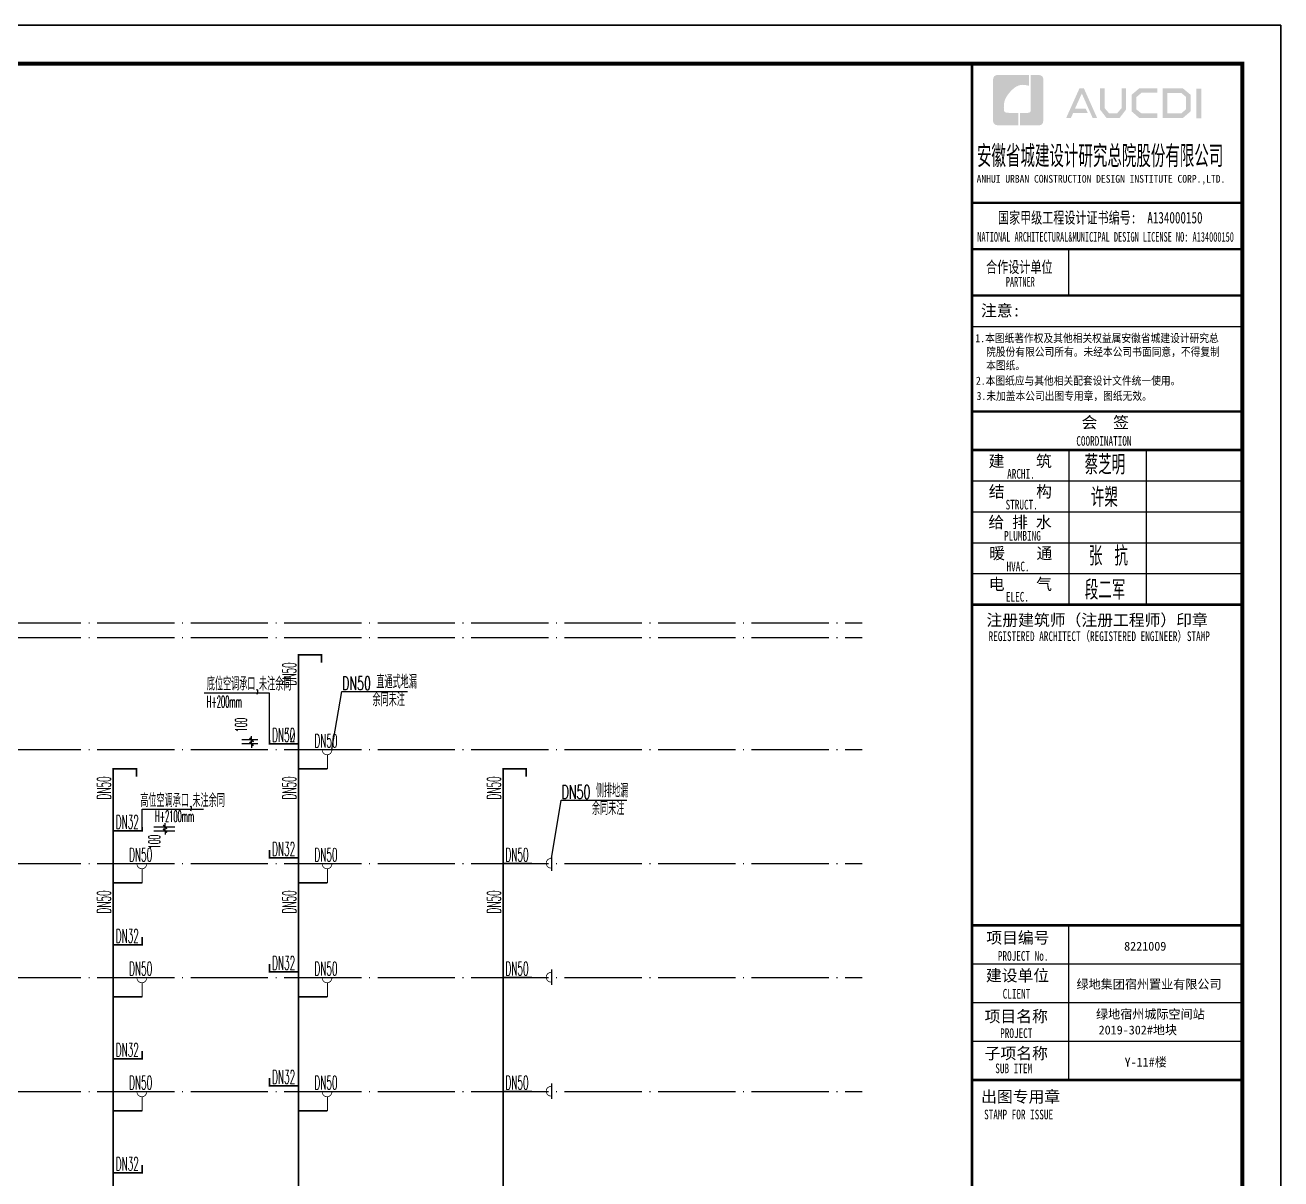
# Model space of a CAD drawing. Extents: x 27938 to 1507990, y 110129 to 923079.
# Drawn here: x 1283052 to 1315558, y 673826 to 703686 of the extents above; entities that cross this region are included whole.
import ezdxf

# ---------------------------------------------------------------- set-up
doc = ezdxf.new("R2010")
doc.units = 0
doc.header["$LTSCALE"] = 1000
doc.header["$MEASUREMENT"] = 0
doc.linetypes.add('DOTE', pattern=[2.42, 2, -0.2, 0.02, -0.2])
for name, color, linetype in [('DIM_凝结', 150, 'Continuous'), ('DIM_管井排水', 5, 'Continuous'), ('EQUIP_污水', 7, 'Continuous'), ('PIPE-凝结', 150, 'N'), ('TWT', 7, 'Continuous'), ('TWT_LEAD', 3, 'Continuous'), ('TWT_TITLE', 7, 'Continuous'), ('图框', 140, 'Continuous'), ('图签文字', 147, 'Continuous')]:
    doc.layers.add(name, color=color, linetype=linetype)
doc.layers.add('图签', color=147, linetype='Continuous', lineweight=18)
doc.styles.add('_TCH_DIM', font='SIMPLEX.shx', dxfattribs={"width": 0.7, "bigfont": 'GBCBIG.shx'})
doc.styles.add('_TCH_DIM_T3', font='SIMPLEX.shx', dxfattribs={"width": 0.494118, "bigfont": 'GBCBIG.shx'})
doc.styles.add('_TWT_SERIAL', font='SIMPLEX', dxfattribs={"width": 0.8, "height": 3.5, "bigfont": 'HZTXT'})
doc.styles.add('HT', font='simhei.ttf')
doc.styles.add('HZ', font='txt', dxfattribs={"bigfont": 'hztxt'})
doc.styles.get("Standard").update_dxf_attribs({"font": 'gbenor.shx', "bigfont": 'gbcbig.shx'})
doc.styles.add('宋体', font='', dxfattribs={"height": 50})
doc.styles.add('建筑图签-1', font='simhei.ttf', dxfattribs={"width": 0.7})
doc.styles.add('建筑图签-2', font='TXT.shx', dxfattribs={"width": 0.5, "bigfont": 'HZTXT.shx'})
doc.styles.get('宋体').set_extended_font_data('SimSun')
doc.linetypes.add('N', pattern='A,3,-0.2,["N",Standard,S=0.25,R=0,X=-0.1,Y=-0.115],-0.2', length=3.4)
doc.dimstyles.new('_TWT_ARCH&&100', dxfattribs={"dimtxt": 297.5, "dimasz": 100, "dimexe": 250, "dimexo": 300, "dimgap": 126.25, "dimtad": 1, "dimdec": 0, "dimzin": 0, "dimdsep": 46, "dimtxsty": '_TCH_DIM_T3', "dimblk": 'ARCHTICK', "dimcen": 0.09, "dimclrt": 7, "dimazin": 2, "dimtfac": 1, "dimtdec": 0, "dimtix": 1, "dimtmove": 2, "dimatfit": 3, "dimfxl": 1, "dimtolj": 1, "dimtzin": 0, "dimarcsym": 0})

# ---------------------------------------------------------------- blocks, each defined once
blk = doc.blocks.new('院标1')
h = blk.add_hatch(color=150)
h.dxf.hatch_style = 1
h.set_gradient(color1=(33, 113, 253), color2=(33, 113, 253), tint=1, name='INVCURVED')
edge = h.paths.add_edge_path()
edge.add_spline(control_points=[(116373, 648379), (116379, 648379), (116382, 648379), (116391, 648379), (116391, 648379), (116391, 648379), (116616, 648379), (116616, 648379), (116616, 648379), (116616, 648379), (116616, 648054), (116616, 648054), (116616, 648054), (116616, 648054), (116108, 648054), (116108, 648054), (116108, 648054), (116028, 648054), (115963, 648111), (115963, 648199), (115963, 648199), (115963, 648199), (115963, 649215), (115963, 649215), (115963, 649215), (115963, 649295), (116018, 649360), (116108, 649360), (116108, 649360), (116108, 649360), (116897, 649360), (116897, 649360), (116897, 649360), (116897, 649360), (116897, 649080), (116897, 649080), (116897, 649080), (116897, 649080), (116566, 649140), (116356, 648859), (116356, 648859), (116245, 648719), (116240, 648545), (116247, 648466), (116247, 648466), (116254, 648386), (116247, 648466), (116247, 648466), (116247, 648466), (116247, 648466), (116258, 648374), (116373, 648379)], knot_values=[0, 0, 0, 0, 0.071429, 0.071429, 0.071429, 0.107143, 0.142857, 0.142857, 0.142857, 0.178571, 0.214286, 0.214286, 0.214286, 0.25, 0.285714, 0.285714, 0.285714, 0.321429, 0.357143, 0.357143, 0.357143, 0.392857, 0.428571, 0.428571, 0.428571, 0.464286, 0.5, 0.5, 0.5, 0.535714, 0.571429, 0.571429, 0.571429, 0.607143, 0.642857, 0.642857, 0.642857, 0.678571, 0.714286, 0.714286, 0.714286, 0.75, 0.785714, 0.785714, 0.785714, 0.821429, 0.857143, 0.857143, 0.857143, 0.928571, 1, 1, 1, 1], degree=3, periodic=0)
h = blk.add_hatch(color=150)
h.dxf.hatch_style = 1
h.set_gradient(color1=(33, 113, 253), color2=(33, 113, 253), tint=1, name='INVCURVED')
edge = h.paths.add_edge_path()
edge.add_spline(control_points=[(117268, 649215), (117268, 649215), (117268, 648199), (117268, 648199), (117268, 648199), (117268, 648114), (117212, 648054), (117123, 648054), (117123, 648054), (117123, 648054), (116663, 648054), (116663, 648054), (116663, 648054), (116663, 648054), (116663, 648379), (116663, 648379), (116663, 648379), (116663, 648379), (116865, 648379), (116865, 648379), (116865, 648379), (116907, 648379), (116941, 648413), (116941, 648455), (116941, 648455), (116941, 648455), (116941, 649360), (116941, 649360), (116941, 649360), (116941, 649360), (117123, 649360), (117123, 649360), (117123, 649360), (117204, 649360), (117268, 649306), (117268, 649215)], knot_values=[0, 0, 0, 0, 0.1, 0.1, 0.1, 0.15, 0.2, 0.2, 0.2, 0.25, 0.3, 0.3, 0.3, 0.35, 0.4, 0.4, 0.4, 0.45, 0.5, 0.5, 0.5, 0.55, 0.6, 0.6, 0.6, 0.65, 0.7, 0.7, 0.7, 0.75, 0.8, 0.8, 0.8, 0.9, 1, 1, 1, 1], degree=3, periodic=0)
blk = doc.blocks.new('$ATTACHMENT$00000066')
blk.add_line((-212, 500), (188, 500))
at = {"const_width": 20}
blk.add_lwpolyline([(-134, 500, 1.067664), (116, 500)], format="xyb", dxfattribs=at)
at = {"const_width": 30}
blk.add_lwpolyline([(0, 367), (0, 0)], dxfattribs=at)
at = {"style": 'HZ', "width": 0.7, "flags": 1}
for tag in ['UNIT', 'WHAT', 'SPEC']:
    blk.add_attdef(tag, (0, 0), '', height=0.001, dxfattribs=at)
blk = doc.blocks.new('_ArchTick')
at = {"color": 0, "linetype": 'ByBlock', "const_width": 0.4}
blk.add_lwpolyline([(-0.5, -0.5), (0.5, 0.5)], dxfattribs=at)
blk = doc.blocks.new('*D195')
at = {"layer": 'Defpoints', "color": 0}
for p in [(1286082.024, 682935.856), (1286082.024, 682835.856), (1286673.71, 682935.856)]:
    blk.add_point(p, dxfattribs=at)
at = {"layer": 'DIM_凝结', "color": 0, "lineweight": -2}
for p, q in [((1286673.71, 682935.856), (1286673.71, 683035.856)), ((1286382.024, 682935.856), (1286923.71, 682935.856)), ((1286382.024, 682835.856), (1286923.71, 682835.856)), ((1286673.71, 682835.856), (1286673.71, 682935.856)), ((1286673.71, 682835.856), (1286673.71, 682735.856))]:
    blk.add_line(p, q, dxfattribs=at)
at = {"layer": 'DIM_凝结', "color": 0, "lineweight": -2, "xscale": 100, "yscale": 100, "zscale": 100}
for p, rotation in [((1286673.71, 682935.856), 270), ((1286673.71, 682835.856), 90)]:
    blk.add_blockref('_ArchTick', p, dxfattribs=dict(at, rotation=rotation))
at = {"layer": 'DIM_凝结', "color": 7, "insert": (1286398.71, 682546.856), "char_height": 297.5, "attachment_point": 5, "rotation": 90, "style": '_TCH_DIM_T3'}
blk.add_mtext('\\A1;100', dxfattribs=at)
blk = doc.blocks.new('*D196')
at = {"layer": 'Defpoints', "color": 0}
for p in [(1288913.818, 685185.856), (1289377.101, 685185.856), (1289377.101, 685085.856)]:
    blk.add_point(p, dxfattribs=at)
at = {"layer": 'DIM_凝结', "color": 0, "lineweight": -2}
for p, q in [((1288913.818, 685185.856), (1288913.818, 685285.856)), ((1289077.101, 685185.856), (1288663.818, 685185.856)), ((1289077.101, 685085.856), (1288663.818, 685085.856)), ((1288913.818, 685085.856), (1288913.818, 685185.856)), ((1288913.818, 685085.856), (1288913.818, 684985.856))]:
    blk.add_line(p, q, dxfattribs=at)
at = {"layer": 'DIM_凝结', "color": 0, "lineweight": -2, "xscale": 100, "yscale": 100, "zscale": 100}
for p, rotation in [((1288913.818, 685185.856), 270), ((1288913.818, 685085.856), 90)]:
    blk.add_blockref('_ArchTick', p, dxfattribs=dict(at, rotation=rotation))
at = {"layer": 'DIM_凝结', "color": 7, "insert": (1288638.818, 685574.856), "char_height": 297.5, "attachment_point": 5, "rotation": 90, "style": '_TCH_DIM_T3'}
blk.add_mtext('\\A1;100', dxfattribs=at)

msp = doc.modelspace()

# ---------------------------------------------------------------- hatches: boundary and pattern name
at = {"layer": 'PIPE-凝结'}
for points in [[(1290127.1, 687385.9), (1290127.1, 687408.4), (1290104.6, 687408.4)], [(1290127.1, 687385.9), (1290104.6, 687385.9), (1290104.6, 687408.4)], [(1290127.1, 687385.9), (1290104.6, 687385.9), (1290104.6, 687408.4)], [(1290127.1, 687385.9), (1290127.1, 687408.4), (1290104.6, 687408.4)], [(1290727.1, 687385.9), (1290727.1, 687408.4), (1290749.6, 687408.4)], [(1290727.1, 687385.9), (1290749.6, 687385.9), (1290749.6, 687408.4)], [(1290727.1, 687385.9), (1290749.6, 687385.9), (1290749.6, 687408.4)], [(1290727.1, 687385.9), (1290727.1, 687408.4), (1290749.6, 687408.4)], [(1289377.1, 685085.9), (1289377.1, 685063.4), (1289354.6, 685063.4)], [(1289377.1, 685085.9), (1289354.6, 685085.9), (1289354.6, 685063.4)], [(1289377.1, 685085.9), (1289377.1, 685063.4), (1289354.6, 685063.4)], [(1289377.1, 685085.9), (1289354.6, 685085.9), (1289354.6, 685063.4)], [(1289377.1, 685085.9), (1289377.1, 685063.4), (1289354.6, 685063.4)], [(1289377.1, 685085.9), (1289354.6, 685085.9), (1289354.6, 685063.4)], [(1285332, 684435.9), (1285332, 684458.4), (1285309.5, 684458.4)], [(1285332, 684435.9), (1285309.5, 684435.9), (1285309.5, 684458.4)], [(1285332, 684435.9), (1285309.5, 684435.9), (1285309.5, 684458.4)], [(1285332, 684435.9), (1285332, 684458.4), (1285309.5, 684458.4)], [(1285932, 684435.9), (1285932, 684458.4), (1285954.5, 684458.4)], [(1285932, 684435.9), (1285954.5, 684435.9), (1285954.5, 684458.4)], [(1285932, 684435.9), (1285954.5, 684435.9), (1285954.5, 684458.4)], [(1285932, 684435.9), (1285932, 684458.4), (1285954.5, 684458.4)], [(1295424.4, 684435.9), (1295424.4, 684458.4), (1295401.9, 684458.4)], [(1295424.4, 684435.9), (1295401.9, 684435.9), (1295401.9, 684458.4)], [(1295424.4, 684435.9), (1295401.9, 684435.9), (1295401.9, 684458.4)], [(1295424.4, 684435.9), (1295424.4, 684458.4), (1295401.9, 684458.4)], [(1296024.4, 684435.9), (1296024.4, 684458.4), (1296046.9, 684458.4)], [(1296024.4, 684435.9), (1296046.9, 684435.9), (1296046.9, 684458.4)], [(1296024.4, 684435.9), (1296046.9, 684435.9), (1296046.9, 684458.4)], [(1296024.4, 684435.9), (1296024.4, 684458.4), (1296046.9, 684458.4)], [(1286082, 682835.9), (1286082, 682813.4), (1286104.5, 682813.4)], [(1286082, 682835.9), (1286104.5, 682835.9), (1286104.5, 682813.4)], [(1286082, 682835.9), (1286082, 682813.4), (1286104.5, 682813.4)], [(1286082, 682835.9), (1286104.5, 682835.9), (1286104.5, 682813.4)], [(1289377.1, 682135.9), (1289377.1, 682113.4), (1289354.6, 682113.4)], [(1289377.1, 682135.9), (1289354.6, 682135.9), (1289354.6, 682113.4)], [(1289377.1, 682135.9), (1289377.1, 682113.4), (1289354.6, 682113.4)], [(1289377.1, 682135.9), (1289354.6, 682135.9), (1289354.6, 682113.4)], [(1286082, 679885.9), (1286082, 679863.4), (1286104.5, 679863.4)], [(1286082, 679885.9), (1286104.5, 679885.9), (1286104.5, 679863.4)], [(1286082, 679885.9), (1286082, 679863.4), (1286104.5, 679863.4)], [(1286082, 679885.9), (1286104.5, 679885.9), (1286104.5, 679863.4)], [(1289377.1, 679185.9), (1289377.1, 679163.4), (1289354.6, 679163.4)], [(1289377.1, 679185.9), (1289354.6, 679185.9), (1289354.6, 679163.4)], [(1289377.1, 679185.9), (1289377.1, 679163.4), (1289354.6, 679163.4)], [(1289377.1, 679185.9), (1289354.6, 679185.9), (1289354.6, 679163.4)], [(1286082, 676935.9), (1286082, 676913.4), (1286104.5, 676913.4)], [(1286082, 676935.9), (1286104.5, 676935.9), (1286104.5, 676913.4)], [(1286082, 676935.9), (1286082, 676913.4), (1286104.5, 676913.4)], [(1286082, 676935.9), (1286104.5, 676935.9), (1286104.5, 676913.4)], [(1289377.1, 676235.9), (1289377.1, 676213.4), (1289354.6, 676213.4)], [(1289377.1, 676235.9), (1289354.6, 676235.9), (1289354.6, 676213.4)], [(1289377.1, 676235.9), (1289377.1, 676213.4), (1289354.6, 676213.4)], [(1289377.1, 676235.9), (1289354.6, 676235.9), (1289354.6, 676213.4)], [(1286082, 673985.9), (1286082, 673963.4), (1286104.5, 673963.4)], [(1286082, 673985.9), (1286104.5, 673985.9), (1286104.5, 673963.4)], [(1286082, 673985.9), (1286082, 673963.4), (1286104.5, 673963.4)], [(1286082, 673985.9), (1286104.5, 673985.9), (1286104.5, 673963.4)]]:
    msp.add_hatch(color=256, dxfattribs=at).paths.add_polyline_path(points)
at = {"layer": '图框'}
h = msp.add_hatch(color=256, dxfattribs=at)
h.paths.add_polyline_path([(1313371.3, 702044.4), (1313496.9, 702044.4), (1313496.9, 701274.1), (1313371.3, 701274.1)])
h.paths.add_polyline_path([(1312618.6, 701927.7), (1312618.6, 701401.7), (1312979.1, 701401.7), (1313103.3, 701508.4), (1313103.3, 701827), (1312982.9, 701927.7)], flags=16)
h.paths.add_polyline_path([(1312500.5, 702045.8), (1312500.5, 701283.7), (1313022.9, 701283.7), (1313221.4, 701454.2), (1313221.4, 701882.2), (1313025.7, 702045.8)])
h.paths.add_polyline_path([(1312357.6, 702049.5), (1312357.6, 701934.2), (1311950.5, 701934.2), (1311817.7, 701823.2), (1311817.7, 701503.4), (1311950.5, 701401.2), (1312359.8, 701401.2), (1312359.8, 701279.3), (1311896.1, 701279.3), (1311693.6, 701453.4), (1311693.6, 701882), (1311891.7, 702049.5)])
h.paths.add_polyline_path([(1310874.7, 702047.7), (1310995.3, 702047.7), (1310995.3, 701537), (1311109.3, 701405.5), (1311319.9, 701405.5), (1311433.9, 701537), (1311433.9, 702047.7), (1311548, 702047.7), (1311548, 701499.8), (1311383.5, 701282.8), (1311045.7, 701282.8), (1310874.7, 701502)])
h.paths.add_polyline_path([(1310342.9, 702046.3), (1310459.8, 702046.3), (1310801.8, 701282), (1310686.1, 701282), (1310404.7, 701916.1), (1310229.6, 701527.9), (1310501.1, 701527.9), (1310561.7, 701412.7), (1310180.7, 701412.7), (1310122.1, 701279.9), (1309999, 701279.9)])

# ---------------------------------------------------------------- linework, layer by layer
at = {"layer": 'DIM_凝结'}
for p, q in [((1289377.1, 686394.9), (1287685.1, 686394.9)), ((1289377.1, 685185.9), (1289377.1, 686394.9)), ((1286082, 682835.9), (1286082, 683392.9)), ((1286082, 683392.9), (1287665.1, 683392.9))]:
    msp.add_line(p, q, dxfattribs=at)
at = {"layer": 'PIPE-凝结', "const_width": 45}
for points in [[(1290127.1, 685085.9), (1290127.1, 687385.9)], [(1290127.1, 687385.9), (1290727.1, 687385.9)], [(1290727.1, 687185.9), (1290727.1, 687385.9)], [(1289377.1, 685085.9), (1289377.1, 685185.9)], [(1289377.1, 685085.9), (1290127.1, 685085.9)], [(1290127.1, 684435.9), (1290127.1, 685085.9)], [(1285332, 682835.9), (1285332, 684435.9)], [(1285332, 684435.9), (1285932, 684435.9)], [(1285932, 684235.9), (1285932, 684435.9)], [(1290127.1, 682135.9), (1290127.1, 684435.9)], [(1290127.1, 684435.9), (1290877.1, 684435.9)], [(1295424.4, 681985.9), (1295424.4, 684435.9)], [(1295424.4, 684435.9), (1296024.4, 684435.9)], [(1296024.4, 684235.9), (1296024.4, 684435.9)], [(1286082, 682835.9), (1286082, 682935.9)], [(1285332, 682835.9), (1286082, 682835.9)], [(1285332, 681485.9), (1285332, 682835.9)], [(1289377.1, 682135.9), (1289377.1, 682335.9)], [(1289377.1, 682135.9), (1290127.1, 682135.9)], [(1290127.1, 681485.9), (1290127.1, 682135.9)], [(1295424.4, 679035.9), (1295424.4, 681985.9)], [(1295424.4, 681985.9), (1296174.4, 681985.9)], [(1285332, 679885.9), (1285332, 681485.9)], [(1285332, 681485.9), (1286082, 681485.9)], [(1290127.1, 679185.9), (1290127.1, 681485.9)], [(1290127.1, 681485.9), (1290877.1, 681485.9)], [(1286082, 679885.9), (1286082, 680085.9)], [(1285332, 679885.9), (1286082, 679885.9)], [(1285332, 678535.9), (1285332, 679885.9)], [(1289377.1, 679185.9), (1289377.1, 679385.9)], [(1289377.1, 679185.9), (1290127.1, 679185.9)], [(1290127.1, 678535.9), (1290127.1, 679185.9)], [(1295424.4, 676085.9), (1295424.4, 679035.9)], [(1295424.4, 679035.9), (1296174.4, 679035.9)], [(1285332, 676935.9), (1285332, 678535.9)], [(1285332, 678535.9), (1286082, 678535.9)], [(1290127.1, 676235.9), (1290127.1, 678535.9)], [(1290127.1, 678535.9), (1290877.1, 678535.9)], [(1286082, 676935.9), (1286082, 677135.9)], [(1285332, 676935.9), (1286082, 676935.9)], [(1285332, 675585.9), (1285332, 676935.9)], [(1289377.1, 676235.9), (1289377.1, 676435.9)], [(1289377.1, 676235.9), (1290127.1, 676235.9)], [(1290127.1, 675585.9), (1290127.1, 676235.9)], [(1295424.4, 673135.9), (1295424.4, 676085.9)], [(1295424.4, 676085.9), (1296174.4, 676085.9)], [(1285332, 673985.9), (1285332, 675585.9)], [(1285332, 675585.9), (1286082, 675585.9)], [(1290127.1, 673285.9), (1290127.1, 675585.9)], [(1290127.1, 675585.9), (1290877.1, 675585.9)], [(1286082, 673985.9), (1286082, 674185.9)], [(1285332, 673985.9), (1286082, 673985.9)], [(1285332, 672635.9), (1285332, 673985.9)]]:
    msp.add_lwpolyline(points, dxfattribs=at)
at = {"layer": 'TWT', "color": 8, "linetype": 'DOTE'}
for p, q in [((1192957.9, 688213.2), (1304719.7, 688213.2)), ((1192957.9, 687835.9), (1304719.7, 687835.9)), ((1192957.9, 687835.9), (1304719.7, 687835.9)), ((1192957.9, 684935.9), (1304719.7, 684935.9)), ((1192957.9, 681985.9), (1304719.7, 681985.9)), ((1192957.9, 679035.9), (1304719.7, 679035.9)), ((1192957.9, 676085.9), (1304719.7, 676085.9))]:
    msp.add_line(p, q, dxfattribs=at)
at = {"layer": 'TWT_LEAD'}
for p, q in [((1290992.9, 684935.9), (1291248.2, 686444.1)), ((1291248.2, 686444.1), (1292946.2, 686444.1)), ((1296674.4, 682120), (1296929.7, 683628.3)), ((1296929.7, 683628.3), (1298627.7, 683628.3))]:
    msp.add_line(p, q, dxfattribs=at)
at = {"layer": 'TWT_TITLE'}
msp.add_lwpolyline([(1189457.9, 644285.9), (1315557.9, 644285.9), (1315557.9, 703685.9), (1189457.9, 703685.9)], close=True, dxfattribs=at)
at = {"layer": 'TWT_TITLE', "const_width": 100}
msp.add_lwpolyline([(1191957.9, 645285.9), (1314557.9, 645285.9), (1314557.9, 702685.9), (1191957.9, 702685.9)], close=True, dxfattribs=at)
at = {"layer": 'TWT_TITLE', "const_width": 80}
msp.add_lwpolyline([(1314557.9, 645285.9), (1314557.9, 702685.9)], dxfattribs=at)
at = {"layer": '图框'}
for p, q in [((1307562.9, 699086.2), (1314562.9, 699086.2)), ((1307562.9, 699086.2), (1314562.9, 699086.2)), ((1307562.9, 697886.2), (1314562.9, 697886.2))]:
    msp.add_line(p, q, dxfattribs=at)
msp.add_lwpolyline([(1189457.9, 703685.9), (1315557.9, 703685.9), (1315557.9, 644285.9), (1189457.9, 644285.9)], close=True, dxfattribs=at)
msp.add_lwpolyline([(1189457.9, 703685.9), (1315557.9, 703685.9), (1315557.9, 644285.9), (1189457.9, 644285.9)], close=True, dxfattribs=at)
at = {"layer": '图框', "const_width": 100}
msp.add_lwpolyline([(1314557.9, 645285.9), (1314557.9, 702685.9), (1191957.9, 702685.9), (1191957.9, 645285.9)], close=True, dxfattribs=at)
at = {"layer": '图框'}
for points, const_width in [([(1307562.9, 645285.9), (1307562.9, 702685.9)], 70), ([(1307562.9, 699086.2), (1314562.9, 699086.2)], 60), ([(1307562.9, 697886.2), (1314562.9, 697886.2)], 60), ([(1307562.9, 697886.2), (1314562.9, 697886.2)], 60), ([(1310062.9, 697886.2), (1310062.9, 696686.2)], 35), ([(1307562.9, 696686.2), (1314562.9, 696686.2)], 60), ([(1307562.9, 696686.2), (1314562.9, 696686.2)], 60), ([(1307562.9, 695885.3), (1314562.9, 695885.3)], 35), ([(1307571.3, 693686.2), (1314571.3, 693686.2)], 60), ([(1307571.3, 692686.2), (1314571.3, 692686.2)], 70), ([(1307571.3, 692686.2), (1314571.3, 692686.2)], 70), ([(1310071.3, 692686.2), (1310071.3, 688686.2)], 35), ([(1312071.3, 692686.2), (1312071.3, 688686.2)], 35), ([(1307571.3, 691886.2), (1314571.3, 691886.2)], 35), ([(1307571.3, 691086.2), (1314571.3, 691086.2)], 35), ([(1307571.3, 690286.2), (1314571.3, 690286.2)], 35), ([(1307571.3, 689486.2), (1314571.3, 689486.2)], 35), ([(1307571.3, 688686.2), (1314571.3, 688686.2)], 70), ([(1307562.9, 680386.2), (1314562.9, 680386.2)], 70), ([(1307562.9, 680386.2), (1314562.9, 680386.2)], 70), ([(1310062.9, 676386.2), (1310062.9, 680386.2)], 35), ([(1307562.9, 679386.2), (1314562.9, 679386.2)], 35), ([(1307562.9, 678386.2), (1314562.9, 678386.2)], 35), ([(1307562.9, 677386.2), (1314562.9, 677386.2)], 35), ([(1314562.9, 676386.2), (1307562.9, 676386.2)], 70)]:
    msp.add_lwpolyline(points, dxfattribs=dict(at, const_width=const_width))

# ---------------------------------------------------------------- block references
msp.add_blockref('院标1', (1192142.4, 53036.8))
at = {"layer": 'EQUIP_污水'}
for p in [(1290877.1, 684435.9), (1290877.1, 684435.9), (1286082, 681485.9), (1290877.1, 681485.9), (1286082, 678535.9), (1290877.1, 678535.9), (1286082, 675585.9), (1290877.1, 675585.9)]:
    msp.add_blockref('$ATTACHMENT$00000066', p, dxfattribs=at)
at = {"layer": 'EQUIP_污水', "rotation": 270}
for p in [(1296174.4, 681985.9), (1296174.4, 679035.9), (1296174.4, 676085.9)]:
    msp.add_blockref('$ATTACHMENT$00000066', p, dxfattribs=at)

# ---------------------------------------------------------------- texts
at = {"layer": 'DIM_凝结', "color": 7, "style": '_TCH_DIM'}
for s, height, width, p in [('底位空调承口,未注余同', 350, 0.6, (1287755.1, 686464.9)), ('直通式地漏', 350, 0.6, (1292143.5, 686517.4)), ('DN50', 350, 0.6, (1291256.2, 686479.1)), ('H+200mm', 297.5, 0.423529, (1287755.1, 686027.4)), ('余同未注', 350, 0.6, (1292043.2, 686059.1)), ('DN50', 350, 0.6, (1296937.7, 683663.3)), ('侧排地漏', 350, 0.6, (1297825, 683701.5)), ('高位空调承口,未注余同', 350, 0.6, (1286032.6, 683447.7)), ('余同未注', 350, 0.6, (1297724.6, 683243.3)), ('H+2100mm', 297.5, 0.423529, (1286416, 683062.6))]:
    msp.add_text(s, height=height, dxfattribs=dict(at, width=width)).set_placement(p)
at = {"layer": 'DIM_管井排水', "color": 7, "style": '_TWT_SERIAL', "width": 0.48}
for p in [(1290064.9, 686595.6), (1285269.8, 683645.6), (1285269.8, 683645.6), (1290064.9, 683645.6), (1295362.2, 683645.6), (1295362.2, 683645.6), (1285269.8, 680695.6), (1290064.9, 680695.6), (1295362.2, 680695.6)]:
    msp.add_text('DN50', height=350, rotation=90, dxfattribs=at).set_placement(p)
for s, p in [('DN50', (1289445.9, 685139.3)), ('DN32', (1289445.9, 685139.3)), ('DN50', (1290539.6, 684989.3)), ('DN50', (1290539.6, 684989.3)), ('DN32', (1285397.2, 682889.3)), ('DN50', (1285744.5, 682039.3)), ('DN32', (1289445.9, 682189.3)), ('DN50', (1290539.6, 682039.3)), ('DN50', (1295485.3, 682039.3)), ('DN32', (1285397.2, 679939.3)), ('DN50', (1285744.5, 679089.3)), ('DN32', (1289445.9, 679239.3)), ('DN50', (1290539.6, 679089.3)), ('DN50', (1295485.3, 679089.3)), ('DN32', (1285397.2, 676989.3)), ('DN50', (1285744.5, 676139.3)), ('DN32', (1289445.9, 676289.3)), ('DN50', (1290539.6, 676139.3)), ('DN50', (1295485.3, 676139.3)), ('DN32', (1285397.2, 674039.3))]:
    msp.add_text(s, height=350, dxfattribs=at).set_placement(p)
at = {"layer": '图框'}
for s, height, style, width, p in [('ANHUI URBAN CONSTRUCTION DESIGN INSTITUTE CORP.,LTD.', 200, '建筑图签-1', 0.91, (1307681.3, 699608.1)), ('NATIONAL ARCHITECTURAL&MUNICIPAL DESIGN LICENSE NO: A134000150', 250, '建筑图签-1', 0.6, (1307699.7, 698080.5)), ('PARTNER', 250, '建筑图签-1', 0.6, (1308437.6, 696919.5)), ('1.本图纸著作权及其他相关权益属安徽省城建设计研究总', 210, 'HT', 0.88, (1307648.6, 695479.2)), ('院股份有限公司所有。未经本公司书面同意，不得复制', 210, 'HT', 0.88, (1307928, 695124.9)), ('本图纸。', 210, 'HT', 0.88, (1307928, 694774.8)), (' 2.本图纸应与其他相关配套设计文件统一使用。 ', 210, 'HT', 0.88, (1307537.7, 694378.1)), ('3.未加盖本公司出图专用章，图纸无效。', 210, 'HT', 0.88, (1307680.8, 693983.5)), ('COORDINATION', 250, '建筑图签-1', 0.7, (1310262.5, 692799)), ('ARCHI.', 250, '建筑图签-1', 0.7, (1308472.3, 691947.7)), ('STRUCT.', 250, '建筑图签-1', 0.7, (1308432.7, 691150.7)), ('PLUMBING', 250, '建筑图签-1', 0.7, (1308392, 690344.3)), ('HVAC.', 250, '建筑图签-1', 0.7, (1308456.7, 689551.1)), ('ELEC.', 250, '建筑图签-1', 0.7, (1308441.3, 688766.3)), ('REGISTERED ARCHITECT（REGISTERED ENGINEER）STAMP', 250, '建筑图签-1', 0.7, (1307991.7, 687744.6)), ('PROJECT No.', 250, '建筑图签-1', 0.7, (1308232.5, 679471, -1799)), ('CLIENT', 250, '建筑图签-1', 0.7, (1308356.6, 678491.8)), ('PROJECT', 250, '建筑图签-1', 0.7, (1308291.8, 677472.6)), ('SUB ITEM', 250, '建筑图签-1', 0.7, (1308165.2, 676561.5)), ('STAMP FOR ISSUE', 250, '建筑图签-1', 0.7, (1307875.6, 675367.2))]:
    msp.add_text(s, height=height, dxfattribs=dict(at, style=style, width=width)).set_placement(p)
at = {"layer": '图签', "color": 2, "style": '宋体'}
for s, height, p in [('8221009', 229.34, (1311500.3, 679733.7)), ('绿地集团宿州置业有限公司', 229.345, (1310268, 678747.9)), ('绿地宿州城际空间站', 229.34, (1310772.7, 677973.6)), ('2019-302#地块', 229.345, (1310839.9, 677564.5)), ('Y-11#楼', 229.34, (1311512.1, 676733.7))]:
    msp.add_text(s, height=height, dxfattribs=at).set_placement(p)
at = {"layer": '图签文字', "color": 7, "style": '建筑图签-1'}
for s, height, width, p in [('安徽省城建设计研究总院股份有限公司', 500, 0.55, (1307690.9, 700063)), ('国家甲级工程设计证书编号:  A134000150', 300, 0.7, (1308235, 698553.2)), ('合作设计单位', 300, 0.7, (1307927.8, 697276.1))]:
    msp.add_text(s, height=height, dxfattribs=dict(at, width=width)).set_placement(p)
for s, p in [('注意:', (1307794.3, 696149.1)), ('会  签', (1310397.5, 693253.4)), ('建    筑', (1307992.5, 692252.7)), ('结    构', (1307997.2, 691465.1)), ('给 排 水', (1307987.9, 690671.3)), ('暖    通', (1308006.1, 689868.1)), ('电    气', (1307996.3, 689068)), ('注册建筑师（注册工程师）印章', (1307938.4, 688139.6)), ('项目编号', (1307930.8, 679918.3)), ('建设单位', (1307923, 678940.9)), ('项目名称', (1307889.5, 677883)), ('子项名称', (1307889.5, 676926.3)), ('出图专用章', (1307798.7, 675803.9))]:
    msp.add_text(s, height=300, dxfattribs=at).set_placement(p)
at = {"layer": '图签文字', "color": 1, "style": '建筑图签-2', "width": 0.7}
for s, p in [('蔡芝明', (1310477.8, 692056.8)), ('许槊', (1310637.4, 691214)), ('张 抗', (1310588.2, 689696)), ('段二军', (1310483.6, 688817.5))]:
    msp.add_text(s, height=500, dxfattribs=at).set_placement(p)

# ---------------------------------------------------------------- dimensions: what is measured, and where the dimension line sits
at = {"layer": 'DIM_凝结'}
for base, p1, p2, picture, middle in [((1288913.8, 685185.9), (1289377.1, 685085.9), (1289377.1, 685185.9), '*D196', (1288638.8, 685574.9)), ((1286673.7, 682935.9), (1286082, 682835.9), (1286082, 682935.9), '*D195', (1286398.7, 682546.9))]:
    dim = msp.add_linear_dim(base=base, p1=p1, p2=p2, angle=90, dimstyle='_TWT_ARCH&&100', dxfattribs=at)
    dim.commit()
    dim.dimension.update_dxf_attribs({"geometry": picture, "text_midpoint": middle, "dimtype": 129})

doc.saveas('drawing.dxf')
